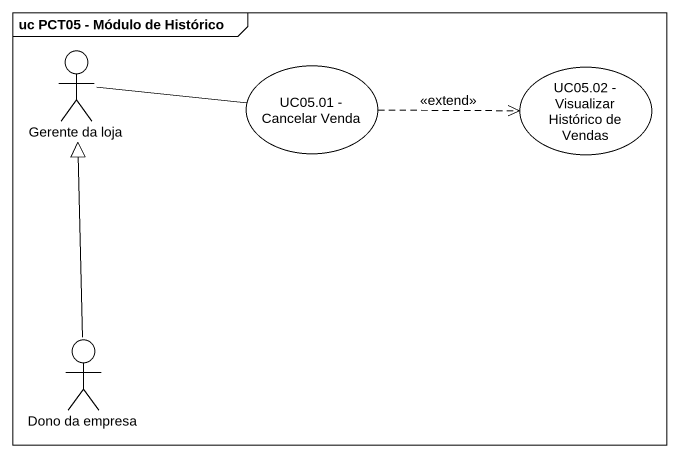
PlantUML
@startuml
mainframe uc PCT05 - Módulo de Histórico
actor "Gerente da loja" as Gerente_da_loja
usecase "UC05.01 - Cancelar Venda" as UC05_01_Cancelar_Venda
usecase "UC05.02 - Visualizar Histórico de Vendas" as UC05_02_Visualizar
actor "Dono da empresa" as Dono_da_empresa
Gerente_da_loja -right- UC05_01_Cancelar_Venda
UC05_01_Cancelar_Venda .right.> UC05_02_Visualizar : <<extend>>
Dono_da_empresa -up-|> Gerente_da_loja
@enduml
